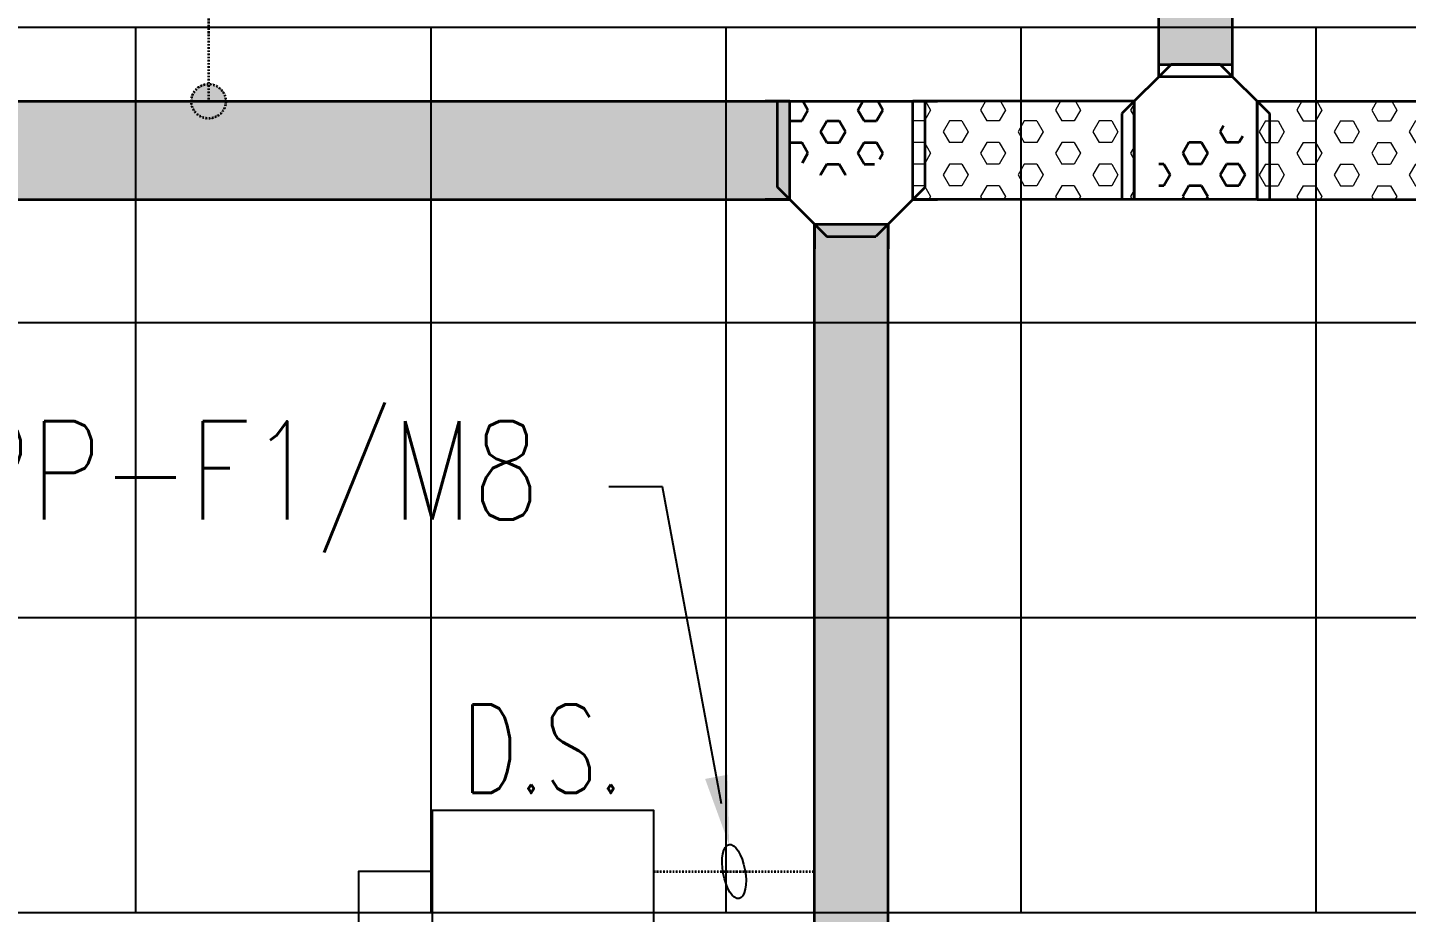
# Model space of a CAD drawing. Extents: x -178977 to 231842, y -29287 to 19916.
# Drawn here: x 42876 to 45680, y -2710 to -910 of the extents above; entities that cross this region are included whole.
import ezdxf
from ezdxf import colors
from ezdxf.entities.mleader import LeaderData, LeaderLine
from ezdxf.enums import TextEntityAlignment as Align
from ezdxf.math import Vec2, Vec3

# ---------------------------------------------------------------- set-up
doc = ezdxf.new("R2010")
doc.units = 0
doc.header["$LTSCALE"] = 0.25
doc.linetypes.add('DASHDOT', pattern=[25.4, 12.7, -6.35, 0, -6.35])
for name, color, linetype in [('01-First Floor-FUR$0$FALSE CEILING', 251, 'Continuous'), ('E-POWR-IDEN', 101, 'Continuous'), ('e-powr-swch @ 100', 191, 'Continuous')]:
    doc.layers.add(name, color=color, linetype=linetype)
for name, color, linetype, lineweight in [('01-First Floor-FUR$0$Walls', 251, 'Continuous', 5), ('E-LITE-CIRC', 6, 'Continuous', 25), ('E-LITE-CLNG-CNDT', 6, 'DASHDOT', 35), ('E-POWR-CIRC-NUMB', 6, 'Continuous', 25), ('E-POWR-CLNG-CNDT', 6, 'DASHDOT', 35), ('E-POWR-CTRL-NUMB', 6, 'Continuous', 25), ('T-CABL-TRAY', 60, 'Continuous', 35)]:
    doc.layers.add(name, color=color, linetype=linetype, lineweight=lineweight)
doc.styles.add('DC_SIMPLEX', font='SIMPLEX.shx', dxfattribs={"width": 0.7})

# ---------------------------------------------------------------- blocks, each defined once
blk = doc.blocks.new('01-First Floor-FUR')
at = {"layer": '01-First Floor-FUR$0$FALSE CEILING', "linetype": 'Continuous'}
for p, q in [((43096.4, -2710), (43096.4, -910)), ((43696.4, -2710), (43696.4, -910)), ((44296.4, -2710), (44296.4, -910)), ((44896.4, -2710), (44896.4, -910)), ((45496.4, -2710), (45496.4, -910)), ((8296.4, -1510), (48976, -1510)), ((8296.4, -2110), (48976, -2110))]:
    blk.add_line(p, q, dxfattribs=at)
at = {"layer": '01-First Floor-FUR$0$FALSE CEILING'}
blk.add_lwpolyline([(48976, -910), (8296.4, -910), (8296.4, -2710), (48976, -2710), (48976, -910)], dxfattribs=at)
at = {"layer": '01-First Floor-FUR$0$Walls'}
blk.add_line((44676, -2710), (49206, -2710), dxfattribs=at)
blk = doc.blocks.new('ARR0W')
at = {"color": 45}
blk.add_ellipse((0, 0), major_axis=(0.4, 0), ratio=0.4, dxfattribs=at)
at = {"color": 45, "ltscale": 0.5}
blk.add_solid([(-1.4, 0.167), (-0.4, 0), (-1.4, -0.167)], dxfattribs=at)
blk = doc.blocks.new('*U223')
at = {"lineweight": 0}
h = blk.add_hatch(dxfattribs=at)
h.set_pattern_fill('HEX', color=253, scale=8, angle=270, style=0)
h.set_pattern_definition([(270, (1e-10, -7838.563), (43.9941, 8e-13), [25.4, -50.8]), (30, (1e-10, -7838.563), (-21.99705, 38.1), [25.4, -50.8]), (330, (1e-10, -7863.963), (21.99705, 38.1), [25.4, -50.8])])
h.paths.add_polyline_path([(0, 0), (-200, 0), (-200, -9550), (0, -9550)])
at = {"color": 0}
for p, q in [((0, 0), (0, -9550)), ((-200, 0), (-200, -9550)), ((0, -9550), (-200, -9550))]:
    blk.add_line(p, q, dxfattribs=at)
blk = doc.blocks.new('*U224')
h = blk.add_hatch()
h.set_pattern_fill('HEX', color=253, scale=8, angle=-90, style=0)
h.paths.add_polyline_path([(0, -200), (0, 0), (-100, 0), (-150, -50), (-150, -150), (-100, -200)])
at = {"color": 0}
for p, q in [((-200, 0), (-200, 50)), ((0, 0), (0, 50)), ((-250, -50), (-200, 0)), ((0, 0), (0, -250)), ((-250, -50), (-300, -50)), ((-250, -200), (-300, -200)), ((-250, -200), (-200, -250)), ((-200, -250), (-200, -300)), ((0, -250), (0, -300))]:
    blk.add_line(p, q, dxfattribs=at)
at = {"color": 253}
for p, q in [((-200, 0), (-175, 25)), ((-200, 0), (0, 0)), ((-175, 25), (0, 25)), ((-250, -50), (-275, -75)), ((-250, -50), (-250, -200)), ((-275, -75), (-275, -175)), ((-250, -200), (-275, -175)), ((-200, -250), (0, -250)), ((-200, -250), (-175, -275)), ((-175, -275), (0, -275))]:
    blk.add_line(p, q, dxfattribs=at)
blk = doc.blocks.new('*U226')
at = {"lineweight": 0}
h = blk.add_hatch(dxfattribs=at)
h.set_pattern_fill('HEX', color=253, scale=8, angle=180, style=0)
h.set_pattern_definition([(180, (-23193.732, -3e-10), (6e-13, -43.99409), [25.4, -50.8]), (300, (-23193.732, -3e-10), (38.1, 21.997045), [25.4, -50.8]), (240, (-23219.132, -3e-10), (38.1, -21.997045), [25.4, -50.8])])
h.paths.add_polyline_path([(-11046.9, 150), (-11046.9, 0), (0, 0), (0, 150)])
at = {"color": 0}
for p, q in [((0, 150), (-11046.9, 150)), ((-11046.9, 0), (-11046.9, 150)), ((0, 0), (-11046.9, 0))]:
    blk.add_line(p, q, dxfattribs=at)
blk = doc.blocks.new('*U225')
at = {"lineweight": 0}
h = blk.add_hatch(dxfattribs=at)
h.set_pattern_fill('HEX', color=253, scale=8, angle=180, style=0)
h.set_pattern_definition([(180, (-15489.8, -2e-10), (6e-13, -43.99409), [25.4, -50.8]), (300, (-15489.8, -2e-10), (38.1, 21.99705), [25.4, -50.8]), (240, (-15515.2, -2e-10), (38.1, -21.99705), [25.4, -50.8])])
h.paths.add_polyline_path([(-9472.1, 150), (-9472.1, 0), (0, 0), (0, 150)])
at = {"color": 0}
for p, q in [((0, 150), (-9472.1, 150)), ((0, 0), (0, 150)), ((0, 0), (-9472.1, 0))]:
    blk.add_line(p, q, dxfattribs=at)
blk = doc.blocks.new('*U204')
h = blk.add_hatch()
h.set_pattern_fill('HEX', color=253, scale=8, angle=-90, style=0)
h.paths.add_polyline_path([(0, -200), (0, 0), (-100, 0), (-150, -50), (-150, -150), (-100, -200)])
at = {"color": 0}
for p, q in [((-200, 0), (-200, 50)), ((0, 0), (0, 50)), ((-250, -50), (-200, 0)), ((0, 0), (0, -250)), ((-250, -50), (-300, -50)), ((-250, -200), (-300, -200)), ((-250, -200), (-200, -250)), ((-200, -250), (-200, -300)), ((0, -250), (0, -300))]:
    blk.add_line(p, q, dxfattribs=at)
at = {"color": 253}
for p, q in [((-200, 0), (-175, 25)), ((-200, 0), (0, 0)), ((-175, 25), (0, 25)), ((-250, -50), (-275, -75)), ((-250, -50), (-250, -200)), ((-275, -75), (-275, -175)), ((-250, -200), (-275, -175)), ((-200, -250), (0, -250)), ((-200, -250), (-175, -275)), ((-175, -275), (0, -275))]:
    blk.add_line(p, q, dxfattribs=at)
blk = doc.blocks.new('*U205')
at = {"lineweight": 0}
h = blk.add_hatch(dxfattribs=at)
h.set_pattern_fill('HEX', color=253, scale=8, angle=270, style=0)
h.set_pattern_definition([(270, (3e-10, -18546.62), (43.99409, 8e-13), [25.4, -50.8]), (30, (3e-10, -18546.62), (-21.99705, 38.1), [25.4, -50.8]), (330, (3e-10, -18572.02), (21.99705, 38.1), [25.4, -50.8])])
h.paths.add_polyline_path([(-200, -450), (0, -450), (0, 0), (-200, 0)])
at = {"color": 0}
for p, q in [((0, 0), (-200, 0)), ((0, 0), (0, -450)), ((-200, 0), (-200, -450)), ((0, -450), (-200, -450))]:
    blk.add_line(p, q, dxfattribs=at)
blk = doc.blocks.new('*U206')
at = {"lineweight": 0}
h = blk.add_hatch(dxfattribs=at)
h.set_pattern_fill('HEX', color=253, scale=8, angle=270, style=0)
h.set_pattern_definition([(270, (3e-10, -15446.62), (43.99409, 8e-13), [25.4, -50.8]), (30, (3e-10, -15446.62), (-21.99705, 38.1), [25.4, -50.8]), (330, (3e-10, -15472.02), (21.99705, 38.1), [25.4, -50.8])])
h.paths.add_polyline_path([(-200, -1816.7), (0, -1816.7), (0, 0), (-200, 0)])
at = {"color": 0}
for p, q in [((0, 0), (-200, 0)), ((0, 0), (0, -1816.7)), ((-200, 0), (-200, -1816.7)), ((0, -1816.7), (-200, -1816.7))]:
    blk.add_line(p, q, dxfattribs=at)
blk = doc.blocks.new('*U39')
blk.add_lwpolyline([(-2.25, -2.5), (-2.25, 0), (2.25, 0), (2.25, -2.5)], close=True)
blk.add_lwpolyline([(-2.25, -1.25), (-3.75, -1.25), (-3.75, -2.5)])
at = {"layer": 'E-POWR-CIRC-NUMB', "style": 'DC_SIMPLEX', "width": 0.7, "flags": 8}
blk.add_attdef('CIRCUIT', (4.233, 3.688), '', height=2, rotation=360, dxfattribs=at)
at = {"layer": 'E-POWR-CTRL-NUMB', "style": 'DC_SIMPLEX', "width": 0.7, "flags": 8}
blk.add_attdef('AMPER', text='', height=2, rotation=360, dxfattribs=at).set_placement((4.233, 1.25), align=Align.MIDDLE_LEFT)
at = {"layer": 'E-POWR-IDEN', "style": 'DC_SIMPLEX', "width": 0.7, "flags": 8}
blk.add_attdef('TYPE', text='', height=1.8, rotation=180, dxfattribs=at).set_placement((0, -1.25), align=Align.MIDDLE_CENTER)

msp = doc.modelspace()

# ---------------------------------------------------------------- hatches: boundary and pattern name
at = {"layer": 'E-POWR-CLNG-CNDT'}
h = msp.add_hatch(color=256, dxfattribs=at)
h.dxf.hatch_style = 1
h.paths.add_polyline_path([(43244, -1025, 1), (43244, -1095, 1)])

# ---------------------------------------------------------------- linework, layer by layer
msp.add_lwpolyline([(43476, 289.4), (43259.8, 12.1, 0.16703), (43244, -34), (43244, -1060)], format="xyb", dxfattribs=at)
at = {"layer": 'E-POWR-CLNG-CNDT', "elevation": 14.8}
msp.add_lwpolyline([(44149, -2626.8), (44476, -2626.8)], dxfattribs=at)
at = {"layer": 'E-POWR-CLNG-CNDT'}
msp.add_circle((43244, -1060), 35, dxfattribs=at)

# ---------------------------------------------------------------- block references
at = {"layer": 'E-LITE-CLNG-CNDT'}
msp.add_blockref('01-First Floor-FUR', (0, 0), dxfattribs=at)
at = {"layer": 'e-powr-swch @ 100'}
ref = msp.add_blockref('*U39', (43924, -2501.8, 14.8), dxfattribs=dict(at, xscale=100, yscale=100, zscale=100))
ref.add_attrib('TYPE', 'D.S.', dxfattribs={"layer": 'E-POWR-IDEN', "height": 180, "rotation": 360, "style": 'DC_SIMPLEX', "width": 0.7, "flags": 8}).set_placement((43924, -2376.8, 14.8), align=Align.MIDDLE_CENTER)
ref.add_attrib('AMPER', '2x20A', dxfattribs={"layer": 'E-POWR-CTRL-NUMB', "height": 200, "rotation": 360, "style": 'DC_SIMPLEX', "width": 0.7, "flags": 8}).set_placement((43188.9, -2987.3, 14.8), align=Align.MIDDLE_LEFT)
at = {"layer": 'T-CABL-TRAY', "linetype": 'Continuous'}
for name, p, rotation in [('*U225', (45176, -985), 270), ('*U204', (45376, -1260, 0), 269.9999999999999), ('*U224', (44426, -1060, 0), 89.99999999999993), ('*U205', (45126, -1260), 270), ('*U226', (44476, -12356.9), 270)]:
    msp.add_blockref(name, p, dxfattribs=dict(at, rotation=rotation))
at = {"layer": 'T-CABL-TRAY', "linetype": 'Continuous', "xscale": -1, "rotation": 90}
for name, p in [('*U223', (34876, -1260)), ('*U206', (45376, -1260))]:
    msp.add_blockref(name, p, dxfattribs=at)

# ---------------------------------------------------------------- leaders
at = {"layer": 'E-LITE-CIRC'}
ml = msp.add_multileader_mtext('Standard', dxfattribs=at)
ml.set_content('{\\Fdc_el_romans|c0;\\W0.8;TO\\Fromans|c0; \\Fsimplex|c0;PP-\\Fdc_el_romans|c0;F1\\Fsimplex|c0;/M39}', color=256, style='DC_SIMPLEX')
ml.set_leader_properties()
ml.set_arrow_properties(name='ARR0W')
ml.build(insert=Vec2(0, 0))
ml.multileader.update_dxf_attribs({"dogleg_length": 200, "arrow_head_size": 140, "scale": 100})
ctx = ml.context
ctx.base_point, ctx.scale, ctx.char_height, ctx.arrow_head_size, ctx.landing_gap_size, ctx.plane_origin, ctx.plane_x_axis, ctx.plane_y_axis = Vec3(43767.1, -564.5, 0), 100, 200, 140, 140, Vec3(55819.6, -6066, 0), Vec3(1, 0.000001, 0), Vec3(-0.000001, 1, 0)
notes = []
notes.append((ctx, [(0, (1, 1, 0), (43658.4, -564.5, 0), (1, 0.000001, 0), 108.8, [(0, [(43244, -34, 0)], 0, [])])]))
ctx.mtext.insert, ctx.mtext.text_direction, ctx.mtext.rotation, ctx.mtext.flow_direction = Vec3(43907.1, -431.2, 0), Vec3(1, 0.000001, 0), 0.000001, 5
ml = msp.add_multileader_mtext('Standard', dxfattribs=at)
ml.set_content('{\\Fdc_el_romans|c0;\\W0.8;TO\\Fromans|c0; \\Fsimplex|c0;PP-F1/M8}', color=256, style='DC_SIMPLEX')
ml.set_leader_properties()
ml.set_arrow_properties(name='ARR0W')
ml.build(insert=Vec2(0, 0))
ml.multileader.update_dxf_attribs({"dogleg_length": 200, "arrow_head_size": 140, "scale": 100})
ctx = ml.context
ctx.base_point, ctx.scale, ctx.char_height, ctx.arrow_head_size, ctx.landing_gap_size, ctx.plane_origin, ctx.plane_x_axis, ctx.plane_y_axis = Vec3(42078.9, -1844.2, 14.8), 100, 200, 140, 140, Vec3(50131.9, 6768.7, 14.8), Vec3(1, -0.000001, 0), Vec3(0.000001, 1, 0)
ctx.text_align_type = 2
notes.append((ctx, [(1, (1, 1, 0), (44166.7, -1844.2, 14.8), (-1, 0.000001, 0), 108.8, [(0, [(44312.5, -2626.8, 14.8)], 0, [])])]))
ctx.mtext.insert, ctx.mtext.text_direction, ctx.mtext.rotation, ctx.mtext.alignment, ctx.mtext.flow_direction = Vec3(43917.9, -1710.9, 14.8), Vec3(1, -0.000001, 0), 6.283185, 3, 5
for ctx, leaders in notes:
    for number, flags, end, landing, length, lines in leaders:
        leader = LeaderData()
        leader.index, (leader.has_last_leader_line, leader.has_dogleg_vector, leader.attachment_direction) = number, flags
        leader.last_leader_point, leader.dogleg_vector, leader.dogleg_length = Vec3(end), Vec3(landing), length
        for number, points, colour, breaks in lines:
            line = LeaderLine()
            line.index, line.vertices, line.color, line.breaks = number, Vec3.list(points), colors.encode_raw_color(colour), breaks
            leader.lines.append(line)
        ctx.leaders.append(leader)

doc.saveas('drawing.dxf')
